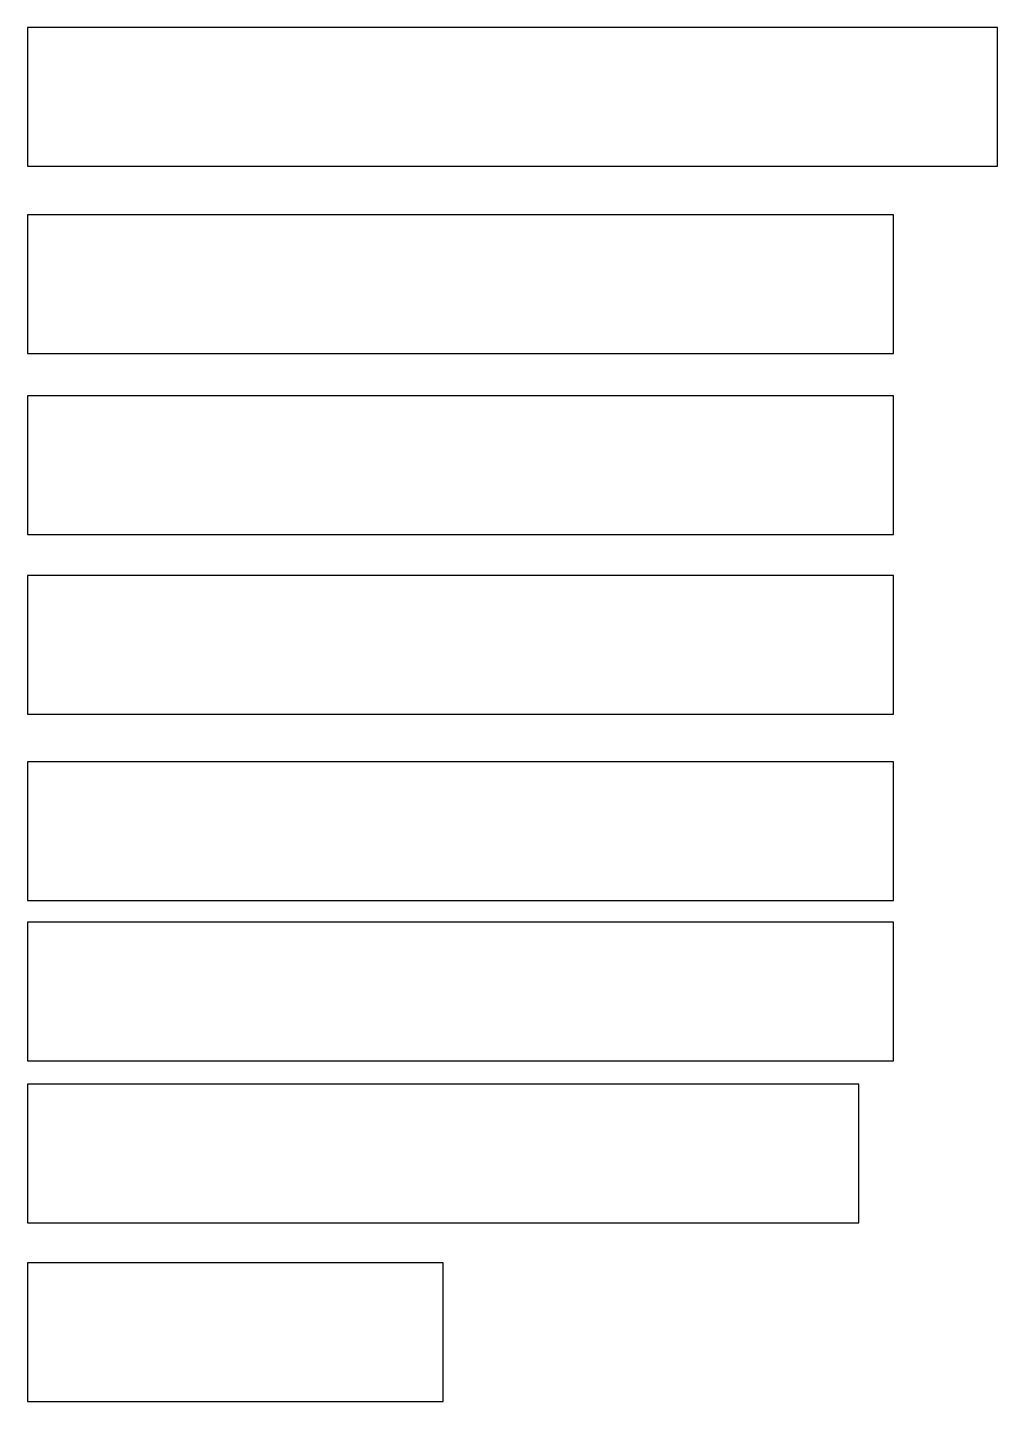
# Model space of a CAD drawing. Header units: millimetres. Extents: x -489 to 574, y -241 to 530.
# Drawn here: x -303 to -169.7, y -241.1 to -52.3 of the extents above; entities that cross this region are included whole.
import ezdxf

# ---------------------------------------------------------------- set-up
doc = ezdxf.new("R2010")
doc.units = ezdxf.units.MM
doc.layers.add('01_线宽0.15', color=7, linetype='Continuous')

msp = doc.modelspace()

# ---------------------------------------------------------------- linework, layer by layer
at = {"layer": '01_线宽0.15'}
for p, q in [((-169.66, -52.25), (-303.01, -52.25)), ((-303.01, -52.25), (-303.01, -71.3)), ((-169.66, -71.3), (-169.66, -52.25)), ((-303.01, -71.3), (-169.66, -71.3)), ((-183.95, -78.01), (-303.01, -78.01)), ((-303.01, -78.01), (-303.01, -97.06)), ((-183.95, -97.06), (-183.95, -78.01)), ((-303.01, -97.06), (-183.95, -97.06)), ((-183.95, -102.91), (-303.01, -102.91)), ((-303.01, -102.91), (-303.01, -121.96)), ((-183.95, -121.96), (-183.95, -102.91)), ((-303.01, -121.96), (-183.95, -121.96)), ((-183.95, -127.6), (-303.01, -127.6)), ((-303.01, -127.6), (-303.01, -146.65)), ((-183.95, -146.65), (-183.95, -127.6)), ((-303.01, -146.65), (-183.95, -146.65)), ((-183.95, -153.2), (-303.01, -153.2)), ((-303.01, -153.2), (-303.01, -172.25)), ((-183.95, -172.25), (-183.95, -153.2)), ((-303.01, -172.25), (-183.95, -172.25)), ((-183.95, -175.25), (-303.01, -175.25)), ((-303.01, -175.25), (-303.01, -194.3)), ((-183.95, -194.3), (-183.95, -175.25)), ((-303.01, -194.3), (-183.95, -194.3)), ((-188.71, -197.54), (-303.01, -197.54)), ((-303.01, -197.54), (-303.01, -216.59)), ((-188.71, -216.59), (-188.71, -197.54)), ((-303.01, -216.59), (-188.71, -216.59)), ((-245.86, -222.09), (-303.01, -222.09)), ((-303.01, -222.09), (-303.01, -241.14)), ((-245.86, -241.14), (-245.86, -222.09)), ((-303.01, -241.14), (-245.86, -241.14))]:
    msp.add_line(p, q, dxfattribs=at)

doc.saveas('drawing.dxf')
